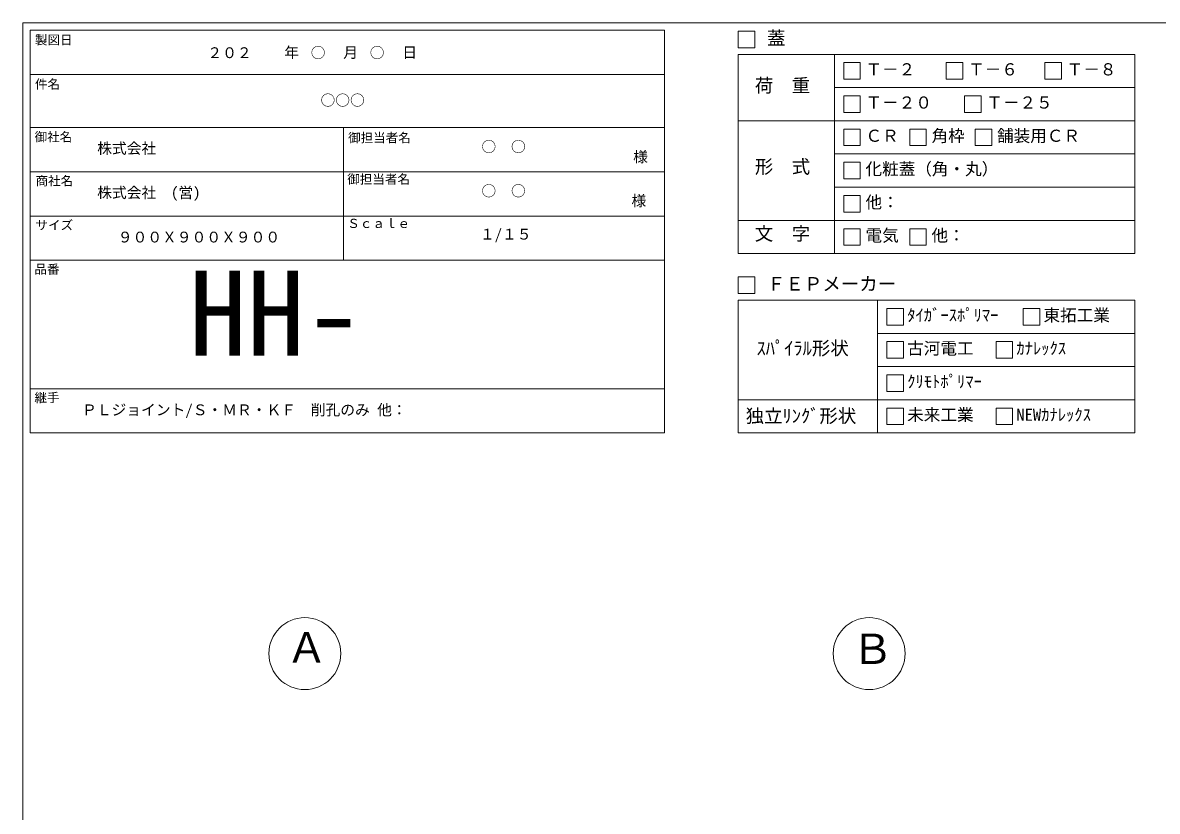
# Model space of a CAD drawing. Units: millimetres, scale not verified. Extents: x -4890 to 18490, y -2294 to 2294.
# Drawn here: x -1230 to 1846, y 156 to 2294 of the extents above; entities that cross this region are included whole.
import ezdxf
from ezdxf.enums import TextEntityAlignment as Align

# ---------------------------------------------------------------- set-up
doc = ezdxf.new("R2010")
doc.units = ezdxf.units.MM
doc.header["$LTSCALE"] = 10
doc.linetypes.add('USER5', pattern=[3.185, 0.01, -3.175])
for name, color, linetype, lineweight in [('0-2_waku', 7, 'Continuous', 18), ('0-3_gaikei', 7, 'Continuous', 18), ('0-4_kakure', 7, 'USER5', 18), ('0-D_文字１', 7, 'Continuous', 18)]:
    doc.layers.add(name, color=color, linetype=linetype, lineweight=lineweight)
doc.styles.add('ＭＳ ゴシック', font='')
doc.styles.get('ＭＳ ゴシック').set_extended_font_data('MS Gothic')

msp = doc.modelspace()

# ---------------------------------------------------------------- linework, layer by layer
at = {"layer": '0-2_waku'}
for p, q in [((-1230, 2293.97), (-1230, -1981.03)), ((-1230, 2293.97), (4890, 2293.97)), ((-1210, 2273.97), (-1210, 1181.97)), ((-1210, 2273.97), (510, 2273.97)), ((-1210, 2273.97), (-1210, 1181.97)), ((-1210, 2273.97), (510, 2273.97)), ((-1210, 2273.97), (-1210, 1181.97)), ((510, 2273.97), (510, 1181.97)), ((710, 2208.19), (1785, 2208.19)), ((710, 2208.19), (710, 1668.19)), ((970.66, 2208.19), (970.66, 1668.19)), ((1785, 2208.19), (1785, 1668.19)), ((-1210, 2153.97), (510, 2153.97)), ((-1210, 2153.97), (510, 2153.97)), ((-1210, 2153.97), (510, 2153.97)), ((-1210, 2153.97), (510, 2153.97)), ((970.66, 2118.19), (1785, 2118.19)), ((-1210, 2009.97), (510, 2009.97)), ((-1210, 2009.97), (510, 2009.97)), ((-360, 2009.97), (-360, 1649.97)), ((710, 2028.19), (1785, 2028.19)), ((970.66, 1938.19), (1785, 1938.19)), ((-1210, 1889.97), (510, 1889.97)), ((970.66, 1848.19), (1785, 1848.19)), ((-1210, 1769.97), (510, 1769.97)), ((710, 1758.19), (1785, 1758.19)), ((710, 1668.19), (1785, 1668.19)), ((-1210, 1649.97), (510, 1649.97)), ((710, 1541.97), (1785, 1541.97)), ((710, 1541.97), (710, 1181.97)), ((1087.81, 1541.97), (1087.81, 1181.97)), ((1785, 1541.97), (1785, 1181.97)), ((1087.81, 1451.97), (1785, 1451.97)), ((1087.81, 1361.97), (1785, 1361.97)), ((-1210, 1301.97), (510, 1301.97)), ((710, 1271.97), (1785, 1271.97)), ((-1210, 1181.97), (510, 1181.97)), ((710, 1181.97), (1785, 1181.97)), ((710, 1181.97), (1785, 1181.97))]:
    msp.add_line(p, q, dxfattribs=at)
at = {"layer": '0-3_gaikei'}
for centre in [(-465, 583.97), (1065, 583.97)]:
    msp.add_circle(centre, 97.5, dxfattribs=at)
at = {"layer": '0-D_文字１'}
for p, q in [((710, 2271), (710, 2226)), ((710, 2226), (755, 2226)), ((995.97, 2185.69), (1040.97, 2185.69)), ((995.97, 2185.69), (995.97, 2140.69)), ((995.97, 2185.69), (995.97, 2140.69)), ((995.97, 2185.69), (1040.97, 2185.69)), ((995.97, 2185.69), (995.97, 2140.69)), ((995.97, 2185.69), (1040.97, 2185.69)), ((1040.97, 2185.69), (1040.97, 2140.69)), ((1040.97, 2185.69), (1040.97, 2140.69)), ((1040.97, 2185.69), (1040.97, 2140.69)), ((1274.05, 2185.69), (1319.05, 2185.69)), ((1274.05, 2185.69), (1274.05, 2140.69)), ((1319.05, 2185.69), (1319.05, 2140.69)), ((1541.25, 2185.69), (1586.25, 2185.69)), ((1541.25, 2185.69), (1541.25, 2140.69)), ((1586.25, 2185.69), (1586.25, 2140.69)), ((995.97, 2140.69), (1040.97, 2140.69)), ((995.97, 2140.69), (1040.97, 2140.69)), ((995.97, 2140.69), (1040.97, 2140.69)), ((1274.05, 2140.69), (1319.05, 2140.69)), ((1541.25, 2140.69), (1586.25, 2140.69)), ((995.97, 2095.69), (1040.97, 2095.69)), ((995.97, 2095.69), (995.97, 2050.69)), ((1040.97, 2095.69), (1040.97, 2050.69)), ((1323.45, 2095.69), (1368.45, 2095.69)), ((1323.45, 2095.69), (1323.45, 2050.69)), ((1368.45, 2095.69), (1368.45, 2050.69)), ((995.97, 2050.69), (1040.97, 2050.69)), ((1323.45, 2050.69), (1368.45, 2050.69)), ((995.97, 2005.69), (1040.97, 2005.69)), ((995.97, 2005.69), (995.97, 1960.69)), ((995.97, 2005.69), (995.97, 1960.69)), ((1040.97, 2005.69), (1040.97, 1960.69)), ((1040.97, 2005.69), (1040.97, 1960.69)), ((1174.96, 2005.69), (1219.96, 2005.69)), ((1174.96, 2005.69), (1174.96, 1960.69)), ((1219.96, 2005.69), (1219.96, 1960.69)), ((1352.47, 2005.69), (1397.47, 2005.69)), ((1352.47, 2005.69), (1352.47, 1960.69)), ((1397.47, 2005.69), (1397.47, 1960.69)), ((995.97, 1960.69), (1040.97, 1960.69)), ((995.97, 1960.69), (1040.97, 1960.69)), ((1174.96, 1960.69), (1219.96, 1960.69)), ((1352.47, 1960.69), (1397.47, 1960.69)), ((995.97, 1915.69), (995.97, 1870.69)), ((1040.97, 1915.69), (1040.97, 1870.69)), ((995.97, 1870.69), (1040.97, 1870.69)), ((995.97, 1825.69), (1040.97, 1825.69)), ((995.97, 1825.69), (995.97, 1780.69)), ((995.97, 1825.69), (995.97, 1780.69)), ((1040.97, 1825.69), (1040.97, 1780.69)), ((1040.97, 1825.69), (1040.97, 1780.69)), ((995.97, 1780.69), (1040.97, 1780.69)), ((995.97, 1780.69), (1040.97, 1780.69)), ((995.97, 1735.69), (995.97, 1690.69)), ((1174.96, 1735.69), (1174.96, 1690.69)), ((995.97, 1690.69), (1040.97, 1690.69)), ((1174.96, 1690.69), (1219.96, 1690.69)), ((710, 1604.78), (710, 1559.78)), ((710, 1559.78), (755, 1559.78)), ((1113.11, 1519.47), (1113.11, 1474.47)), ((1482.7, 1519.47), (1527.7, 1519.47)), ((1482.7, 1519.47), (1482.7, 1474.47)), ((1482.7, 1519.47), (1527.7, 1519.47)), ((1482.7, 1519.47), (1482.7, 1474.47)), ((1482.7, 1519.47), (1527.7, 1519.47)), ((1482.7, 1519.47), (1482.7, 1474.47)), ((1527.7, 1519.47), (1527.7, 1474.47)), ((1527.7, 1519.47), (1527.7, 1474.47)), ((1527.7, 1519.47), (1527.7, 1474.47)), ((1113.11, 1474.47), (1158.11, 1474.47)), ((1482.7, 1474.47), (1527.7, 1474.47)), ((1482.7, 1474.47), (1527.7, 1474.47)), ((1482.7, 1474.47), (1527.7, 1474.47)), ((1113.11, 1429.47), (1158.11, 1429.47)), ((1113.11, 1429.47), (1113.11, 1384.47)), ((1158.11, 1429.47), (1158.11, 1384.47)), ((1409.02, 1429.47), (1409.02, 1384.47)), ((1113.11, 1384.47), (1158.11, 1384.47)), ((1409.02, 1384.47), (1454.02, 1384.47)), ((1113.11, 1339.47), (1113.11, 1294.47)), ((1113.11, 1294.47), (1158.11, 1294.47)), ((1113.11, 1249.47), (1158.11, 1249.47)), ((1113.11, 1249.47), (1113.11, 1204.47)), ((1158.11, 1249.47), (1158.11, 1204.47)), ((1409.02, 1249.47), (1454.02, 1249.47)), ((1409.02, 1249.47), (1409.02, 1204.47)), ((1454.02, 1249.47), (1454.02, 1204.47)), ((1113.11, 1204.47), (1158.11, 1204.47)), ((1409.02, 1204.47), (1454.02, 1204.47))]:
    msp.add_line(p, q, dxfattribs=at)
for points in [[(710, 2271), (755, 2271), (755, 2226)], [(710, 2271), (755, 2271), (755, 2226)], [(995.97, 2005.69), (1040.97, 2005.69), (1040.97, 1960.69)], [(995.97, 2005.69), (995.97, 1960.69), (1040.97, 1960.69)], [(995.97, 1915.69), (1040.97, 1915.69), (1040.97, 1870.69)], [(995.97, 1825.69), (1040.97, 1825.69), (1040.97, 1780.69)], [(995.97, 1825.69), (995.97, 1780.69), (1040.97, 1780.69)], [(995.97, 1735.69), (1040.97, 1735.69), (1040.97, 1690.69)], [(1174.96, 1735.69), (1219.96, 1735.69), (1219.96, 1690.69)], [(710, 1604.78), (755, 1604.78), (755, 1559.78)], [(1113.11, 1519.47), (1158.11, 1519.47), (1158.11, 1474.47)], [(1409.02, 1429.47), (1454.02, 1429.47), (1454.02, 1384.47)], [(1113.11, 1339.47), (1158.11, 1339.47), (1158.11, 1294.47)]]:
    msp.add_lwpolyline(points, dxfattribs=at)

# ---------------------------------------------------------------- texts
at = {"layer": '0-4_kakure', "style": 'ＭＳ ゴシック'}
for s, p in [('\u3000\u3000２０２\u3000\u3000\u3000\u3000○\u3000\u3000\u3000○', (-809.17, 2189.13)), ('○○○', (-422.49, 2060.31)), ('株式会社', (-1028, 1930.05)), ('○\u3000○', (13.78, 1934.43)), ('株式会社\u3000(営)', (-1028, 1810.05)), ('○\u3000○', (13.78, 1814.43))]:
    msp.add_text(s, height=29.33, dxfattribs=at).set_placement(p, align=Align.BOTTOM_LEFT)
at = {"layer": '0-D_文字１', "style": 'ＭＳ ゴシック'}
for s, height, p in [('製図日', 24.93, (-1196.73, 2227.52)), ('蓋', 36.66, (788.08, 2223.09)), ('\u3000\u3000年\u3000\u3000\u3000月\u3000\u3000\u3000日', 29.33, (-600.69, 2189.92)), ('Ｔ－２', 32.99, (1055.11, 2141.18)), ('Ｔ－６', 32.99, (1333.19, 2141.18)), ('Ｔ－８', 32.99, (1600.4, 2141.18)), ('件名', 24.93, (-1196.73, 2107.52)), ('荷\u3000重', 36.66, (754.96, 2094.39)), ('Ｔ－２０', 32.99, (1055.11, 2051.18)), ('Ｔ－２５', 32.99, (1382.59, 2051.18)), ('御社名', 24.93, (-1197.71, 1964.52)), ('ＣＲ', 32.99, (1055.11, 1961.18)), ('角枠', 32.99, (1234.1, 1961.18)), ('舗装用ＣＲ', 32.99, (1411.61, 1961.18)), ('御担当者名', 24.93, (-347.8, 1962.31)), ('御担当者名', 24.93, (-347.8, 1962.31)), ('様', 29.33, (424.95, 1906.8)), ('形\u3000式', 36.66, (754.96, 1874.43)), ('化粧蓋（角・丸）', 32.99, (1055.11, 1871.18)), ('商社名', 24.93, (-1195.1, 1845.48)), ('御担当者名', 24.93, (-350.01, 1850)), ('様', 29.33, (420.46, 1787.89)), ('他：', 32.99, (1055.11, 1781.18)), ('サイズ', 24.93, (-1195.1, 1725.48)), ('Ｓｃａｌｅ', 24.93, (-350.01, 1730)), ('９００Ｘ９００Ｘ９００', 29.33, (-972.11, 1689.43)), ('１/１５', 29.33, (9.74, 1697.24)), ('文\u3000字', 36.66, (754.96, 1692.94)), ('電気', 32.99, (1055.11, 1691.18)), ('他：', 32.99, (1234.1, 1691.18)), ('品番', 24.93, (-1198.1, 1605.83)), ('HH-', 230.9, (-779.27, 1321.8)), ('ＦＥＰメーカー', 36.66, (788.08, 1556.86)), ('ﾀｲｶﾞｰｽﾎﾟﾘﾏｰ', 32.99, (1168.08, 1474.96)), ('東拓工業', 32.99, (1537.67, 1474.96)), ('ｽﾊﾟｲﾗﾙ形状', 36.66, (759.62, 1382.31)), ('古河電工', 32.99, (1168.08, 1384.96)), ('ｶﾅﾚｯｸｽ', 32.99, (1463.99, 1384.96)), ('ｸﾘﾓﾄﾎﾟﾘﾏｰ', 32.99, (1168.08, 1294.96)), ('継手', 24.93, (-1198.1, 1257.83)), ('ＰＬジョイント/Ｓ・ＭＲ・ＫＦ\u3000削孔のみ 他：', 29.33, (-1069.01, 1221.17)), ('独立ﾘﾝｸﾞ形状', 36.66, (730.08, 1198.83)), ('未来工業', 32.99, (1168.08, 1204.96)), ('NEWｶﾅﾚｯｸｽ', 32.99, (1463.99, 1204.96)), ('Ａ', 82.48, (-516.18, 534.7)), ('Ｂ', 82.48, (1017.69, 530.9))]:
    msp.add_text(s, height=height, dxfattribs=at).set_placement(p, align=Align.BOTTOM_LEFT)

doc.saveas('drawing.dxf')
